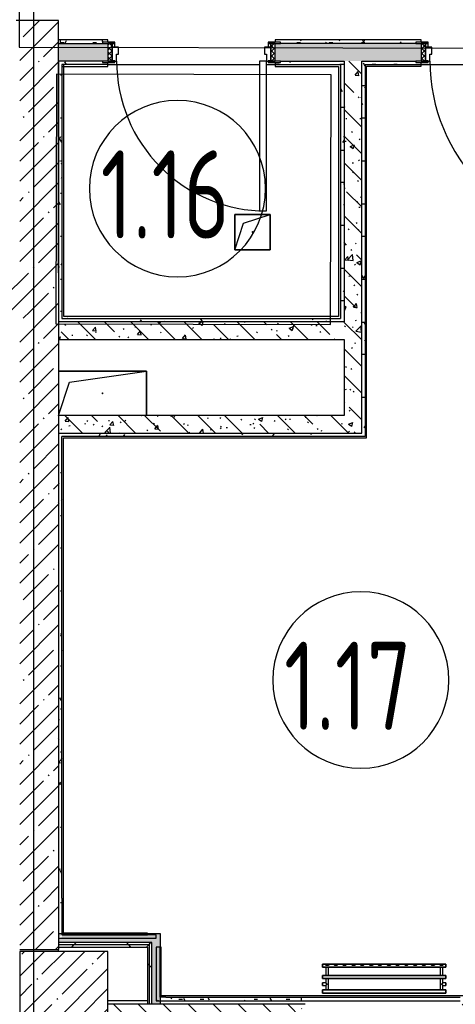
# Model space of a CAD drawing. Header units: millimetres. Extents: x -1113 to 415037, y -3642 to 354837.
# Drawn here: x 75545 to 78017, y 3614 to 9199 of the extents above; entities that cross this region are included whole.
import ezdxf

# ---------------------------------------------------------------- set-up
doc = ezdxf.new("R2010")
doc.units = ezdxf.units.MM
for name, color, linetype, lineweight in [('A-AREA-BNDY', 7, 'Continuous', 5), ('A-AREA-IDEN', 7, 'Continuous', 9), ('A-DOOR-2', 7, 'Continuous', 5), ('A-DOOR-FRAM-2', 7, 'Continuous', 5), ('A-FLOR', 7, 'Continuous', 9), ('A-GENM', 7, 'Continuous', 9), ('A-WALL', 7, 'Continuous', 5), ('I-WALL', 7, 'Continuous', 5), ('S-COLS', 7, 'Continuous', 9), ('S-COLS-1', 7, 'Continuous', 5), ('Оси', 7, 'Continuous', 9)]:
    doc.layers.add(name, color=color, linetype=linetype, lineweight=lineweight)
for name, color, linetype, lineweight, true_color in [('A-DOOR-1', 7, 'Continuous', 5, 0xc0c0c0), ('A-DOOR-FRAM-1', 7, 'Continuous', 5, 0xc0c0c0), ('A-WALL-1', 9, 'Continuous', 5, 0x808080), ('A-WALL-FNSH-1', 9, 'Continuous', 5, 0x808080), ('M-EQPM-1', 7, 'Continuous', 9, 0xb2b2b2)]:
    doc.layers.add(name, color=color, linetype=linetype, lineweight=lineweight, true_color=true_color)
doc.styles.add('СПДС', font='ГОСТ тип А.ttf', dxfattribs={"width": 0.9})
pattern_1 = [(45, (64.7, -136.06), (-114.04925, 114.04925), []), (45, (178.75, -136.06), (-114.04925, 114.04925), [201.612, -40.322, 6.706, -33.617])]
pattern_2 = [(135, (64.7, -136.06), (-150.8683, -150.8683), [213.36, -35.56, 7.112, -35.56]), (135, (64.7, 14.71), (-150.8683, -150.8683), []), (50, (64.7, -136.06), (255.05767, -22.3145), [26.67, -293.37]), (355, (64.7, -136.06), (-49.3404, 267.4791), [21.336, -234.696]), (100.451, (85.96, -137.92), (205.7195, 245.16356), [22.666, -249.326]), (46.184, (64.7, -64.94), (379.511, -58.86), [40.005, -440.055]), (96.636, (96.33, -69.85), (332.3634, 346.3991), [33.999, -373.989]), (351.184, (64.7, -64.94), (332.3669, 346.3953), [32.004, -352.044]), (21, (100.26, -82.72), (212.26017, -143.1711), [26.67, -293.37]), (326, (100.26, -82.72), (86.5224, 257.8632), [21.336, -234.696]), (71.451, (117.95, -94.65), (298.78395, 114.6901), [22.666, -249.326]), (37.5, (64.7, -136.06), (4.32385, 118.37751), [6.706, -225.146, 6.706, -231.546, -235.585]), (37.5, (64.7, -136.06), (4.32385, 118.37751), [-470.103, 6.706, -228.879]), (7.5, (64.7, -136.06), (93.54758, 140.2533), [6.706, -129.134, 6.706, -219.812, -89.789]), (7.5, (64.7, -136.06), (93.54758, 140.2533), [-362.356, 6.706, -83.083]), (327.5, (-14.6, -136.06), (189.82734, -8.02019), [6.706, -82.194, 6.706, -270.662, -368.046]), (327.5, (-14.6, -136.06), (189.82734, -8.02019), [-366.268, 6.706, -361.34]), (317.5, (-50.16, -136.06), (207.38114, 35.59764), [6.706, -108.864, 6.706, -177.495, -261.366]), (317.5, (-50.16, -136.06), (207.38114, 35.59764), [-299.771, 6.706, -254.66])]
pattern_3 = [(0, (64.7, -136.06), (243.84, 60.96), [20.117, -162.763, 20.117, -162.763, -975.36]), (0, (64.7, -136.06), (243.84, 60.96), [-365.76, 20.117, -345.643, 20.117, -162.763, -426.72]), (0, (64.7, -136.06), (243.84, 60.96), [-914.4, 20.117, -101.803, 20.117, -284.683]), (120, (156.14, -105.58), (-174.71291, 180.691634), [20.117, -162.763, 20.117, -162.763, -975.36]), (120, (156.14, -105.58), (-174.71291, 180.691634), [-365.76, 20.117, -345.643, 20.117, -162.763, -426.72]), (120, (156.14, -105.58), (-174.71291, 180.691634), [-914.4, 20.117, -101.803, 20.117, -284.683]), (240, (186.62, 16.34), (-69.12709, -241.651634), [20.117, -162.763, 20.117, -162.763, -975.36]), (240, (186.62, 16.34), (-69.12709, -241.651634), [-365.76, 20.117, -345.643, 20.117, -162.763, -426.72]), (240, (186.62, 16.34), (-69.12709, -241.651634), [-914.4, 20.117, -101.803, 20.117, -284.683])]
pattern_4 = [(45, (64.7, -136.06), (-212.132, 212.132), []), (135, (64.7, -136.06), (-212.132, -212.132), [])]

# ---------------------------------------------------------------- blocks, each defined once
blk = doc.blocks.new('BSC_Колонна _Прямоугольная - 500х500-V13-Объем проектирования 1 этажа')
at = {"layer": 'S-COLS-1'}
h = blk.add_hatch(dxfattribs=at)
h.set_pattern_fill('FP_17', color=256, style=0, pattern_type=2)
h.set_pattern_definition([(45, (-75730, -3800), (-114.04925, 114.04925), []), (45, (-75615.95, -3800), (-114.04925, 114.04925), [201.613, -40.323, 6.706, -33.617])])
h.paths.add_polyline_path([(250, -250), (250, 250), (-250, 250), (-250, -250), (120, -250)])
for p, q in [((250, 250), (-250, 250)), ((-250, 250), (-250, -250)), ((250, -250), (250, 250)), ((-250, -250), (250, -250))]:
    blk.add_line(p, q, dxfattribs=at)
blk = doc.blocks.new('110_Дверь_СКБ_1Ст_Внутренняя1 - Д-7_п__950x2100h_Туалет-V64-Объем проектирования 1 этажа')
at = {"layer": 'A-DOOR-2'}
h = blk.add_hatch(dxfattribs=at)
h.set_pattern_fill('FP_48', color=256, style=0, pattern_type=2)
h.set_pattern_definition([(135, (1826.41, 114.685), (-14.14214, -14.14214), []), (225, (1826.41, 114.685), (14.14214, -14.14214), [])])
h.paths.add_polyline_path([(487.5, 50), (462.5, 50), (462.5, -50), (487.5, -50)])
at = {"layer": 'A-DOOR-FRAM-2'}
h = blk.add_hatch(dxfattribs=at)
h.set_pattern_fill('FP_49', color=256, style=0, pattern_type=2)
h.set_pattern_definition([(45, (-296.384, 114.685), (-14.1421, 14.1421), []), (135, (-296.384, 114.685), (-14.1421, -14.1421), [])])
h.paths.add_polyline_path([(-437.5, 50), (-462.5, 50), (-462.5, -50), (-437.5, -49.4), (-437.5, 48.6)])
at = {"layer": 'A-DOOR-1'}
for p, q in [((-412.5, 900), (-412.5, 50)), ((-372.5, 900), (-412.5, 900)), ((-372.5, 50), (-372.5, 900)), ((-412.5, 50), (-372.5, 50))]:
    blk.add_line(p, q, dxfattribs=at)
blk.add_arc((-412.5, 50), 850, 360, 90, dxfattribs=at)
at = {"layer": 'A-DOOR-FRAM-1'}
for p, q in [((-422.5, 58), (-492.5, 58)), ((-492.5, 58), (-492.5, 50)), ((-422.5, 50), (-422.5, 58)), ((517.5, 58), (447.5, 58)), ((447.5, 58), (447.5, 50)), ((517.5, 50), (517.5, 58)), ((-492.5, 50), (-422.5, 50)), ((-437.5, 50), (-462.5, 50)), ((-462.5, 50), (-462.5, -50)), ((-412.5, 50), (-437.5, 50)), ((-437.5, 50), (-437.5, -30)), ((-437.5, -50), (-437.5, 50)), ((-422.5, 50), (-437.5, 50)), ((-437.5, 50), (-437.5, 49)), ((-437.5, 49), (-422.5, 49)), ((-422.5, 49), (-422.5, 50)), ((-412.5, 10), (-412.5, 50)), ((-402.5, 10), (-412.5, 10)), ((-402.5, -30), (-402.5, 10)), ((437.5, 10), (427.5, 10)), ((427.5, 10), (427.5, -30)), ((437.5, 50), (437.5, 10)), ((462.5, 50), (437.5, 50)), ((462.5, 50), (447.5, 50)), ((447.5, 50), (447.5, 49)), ((447.5, 50), (517.5, 50)), ((447.5, 49), (462.5, 49)), ((462.5, -30), (462.5, 50)), ((487.5, 50), (462.5, 50)), ((462.5, 50), (462.5, -50)), ((462.5, 49), (462.5, 50)), ((487.5, -50), (487.5, 50)), ((-422.5, -50), (-492.5, -50)), ((-492.5, -50), (-492.5, -58)), ((-462.5, -50), (-437.5, -50)), ((-437.5, -30), (-402.5, -30)), ((-422.5, -30), (-437.5, -30)), ((-437.5, -30), (-437.5, -50)), ((-437.5, -50), (-422.5, -50)), ((-422.5, -50), (-422.5, -30)), ((-422.5, -58), (-422.5, -50)), ((427.5, -30), (462.5, -30)), ((462.5, -30), (447.5, -30)), ((447.5, -30), (447.5, -50)), ((447.5, -50), (462.5, -50)), ((517.5, -50), (447.5, -50)), ((447.5, -50), (447.5, -58)), ((462.5, -50), (462.5, -30)), ((462.5, -50), (487.5, -50)), ((517.5, -58), (517.5, -50)), ((-492.5, -58), (-422.5, -58)), ((447.5, -58), (517.5, -58))]:
    blk.add_line(p, q, dxfattribs=at)
blk = doc.blocks.new('110_Дверь_СКБ_1Ст_Внутренняя1 - Д-4 _п_ 1100x2100h_су мгн 2-33304581-Объем проектирования 1 этажа')
at = {"layer": 'A-DOOR-2'}
h = blk.add_hatch(dxfattribs=at)
h.set_pattern_fill('FP_44', color=256, style=0, pattern_type=2)
h.set_pattern_definition([(135, (1751.41, 114.685), (-14.14214, -14.14214), []), (225, (1751.41, 114.685), (14.14214, -14.14214), [])])
h.paths.add_polyline_path([(562.5, 50), (537.5, 48.3), (537.5, -50), (562.5, -50)])
at = {"layer": 'A-DOOR-FRAM-2'}
h = blk.add_hatch(dxfattribs=at)
h.set_pattern_fill('FP_45', color=256, style=0, pattern_type=2)
h.set_pattern_definition([(45, (-371.384, 114.685), (-14.1421, 14.1421), []), (135, (-371.384, 114.685), (-14.1421, -14.1421), [])])
h.paths.add_polyline_path([(-512.5, 50), (-537.5, 50), (-537.5, -50), (-512.5, -50), (-512.5, -41.8)])
at = {"layer": 'A-DOOR-1'}
for p, q in [((-487.5, 1050), (-487.5, 50)), ((-447.5, 1050), (-487.5, 1050)), ((-447.5, 50), (-447.5, 1050)), ((-487.5, 50), (-447.5, 50))]:
    blk.add_line(p, q, dxfattribs=at)
blk.add_arc((-487.5, 50), 1000, 360, 90, dxfattribs=at)
at = {"layer": 'A-DOOR-FRAM-1'}
for p, q in [((-497.5, 58), (-567.5, 58)), ((-567.5, 58), (-567.5, 50)), ((-497.5, 50), (-497.5, 58)), ((592.5, 58), (522.5, 58)), ((522.5, 58), (522.5, 50)), ((592.5, 50), (592.5, 58)), ((-567.5, 50), (-497.5, 50)), ((-512.5, 50), (-537.5, 50)), ((-537.5, 50), (-537.5, -50)), ((-487.5, 50), (-512.5, 50)), ((-512.5, 50), (-512.5, -30)), ((-512.5, -50), (-512.5, 50)), ((-497.5, 50), (-512.5, 50)), ((-512.5, 50), (-512.5, 49)), ((-512.5, 49), (-497.5, 49)), ((-497.5, 49), (-497.5, 50)), ((-487.5, 10), (-487.5, 50)), ((-477.5, 10), (-487.5, 10)), ((-477.5, -30), (-477.5, 10)), ((512.5, 10), (502.5, 10)), ((502.5, 10), (502.5, -30)), ((512.5, 50), (512.5, 10)), ((537.5, 50), (512.5, 50)), ((537.5, 50), (522.5, 50)), ((522.5, 50), (522.5, 49)), ((522.5, 50), (592.5, 50)), ((522.5, 49), (537.5, 49)), ((537.5, -30), (537.5, 50)), ((562.5, 50), (537.5, 50)), ((537.5, 50), (537.5, -50)), ((537.5, 49), (537.5, 50)), ((562.5, -50), (562.5, 50)), ((-497.5, -50), (-567.5, -50)), ((-567.5, -50), (-567.5, -58)), ((-537.5, -50), (-512.5, -50)), ((-512.5, -30), (-477.5, -30)), ((-497.5, -30), (-512.5, -30)), ((-512.5, -30), (-512.5, -50)), ((-512.5, -50), (-497.5, -50)), ((-497.5, -50), (-497.5, -30)), ((-497.5, -58), (-497.5, -50)), ((502.5, -30), (537.5, -30)), ((537.5, -30), (522.5, -30)), ((522.5, -30), (522.5, -50)), ((522.5, -50), (537.5, -50)), ((592.5, -50), (522.5, -50)), ((522.5, -50), (522.5, -58)), ((537.5, -50), (537.5, -30)), ((537.5, -50), (562.5, -50)), ((592.5, -58), (592.5, -50)), ((-567.5, -58), (-497.5, -58)), ((522.5, -58), (592.5, -58))]:
    blk.add_line(p, q, dxfattribs=at)
blk = doc.blocks.new('GM_Отверстие прямоугольное _в плите_ - Отверстие-V119-Объем проектирования 1 этажа')
at = {"layer": 'A-GENM'}
for p, q in [((-250, 125), (250, 125)), ((250, 125), (-250, 125)), ((-187.5, 62.5), (250, 125)), ((250, 125), (250, -125)), ((250, -125), (250, 125)), ((-250, -125), (-187.5, 62.5))]:
    blk.add_line(p, q, dxfattribs=at)
for start, end in [(360, 180), (180, 360)]:
    blk.add_arc((0, 0), 2.5, start, end, dxfattribs=at)
blk = doc.blocks.new('GM_Отверстие прямоугольное _в плите_ - Отверстие-V116-Объем проектирования 1 этажа')
at = {"layer": 'A-GENM'}
for p, q in [((-100, -100), (-100, 100)), ((-100, 100), (100, 100)), ((100, 100), (-100, 100)), ((-100, 100), (-100, -100)), ((-50, 50), (100, 100)), ((100, 100), (100, -100)), ((100, -100), (100, 100)), ((-100, -100), (-50, 50)), ((100, -100), (-100, -100)), ((-100, -100), (100, -100))]:
    blk.add_line(p, q, dxfattribs=at)
for start, end in [(360, 180), (180, 360)]:
    blk.add_arc((0, 0), 2.5, start, end, dxfattribs=at)
blk = doc.blocks.new('radiator_prado_classic_z_tip_30_po exemplyaru - Classic Z Тип 30-500-V230-Объем проектирования 1 этажа')
at = {"layer": 'M-EQPM-1'}
for p, q in [((0, 228), (0, 210)), ((700, 228), (0, 228)), ((0, 210), (0, 228)), ((0, 228), (12.5, 228)), ((12.5, 228), (37.5, 228)), ((37.5, 228), (12.5, 228)), ((12.5, 228), (37.5, 228)), ((12.5, 228), (17.5, 223)), ((12.5, 228), (17.5, 223)), ((32.5, 223), (37.5, 228)), ((37.5, 228), (32.5, 223)), ((37.5, 228), (62.5, 228)), ((62.5, 228), (87.5, 228)), ((87.5, 228), (62.5, 228)), ((62.5, 228), (87.5, 228)), ((62.5, 228), (67.5, 223)), ((62.5, 228), (67.5, 223)), ((82.5, 223), (87.5, 228)), ((87.5, 228), (82.5, 223)), ((87.5, 228), (112.5, 228)), ((112.5, 228), (137.5, 228)), ((137.5, 228), (112.5, 228)), ((112.5, 228), (137.5, 228)), ((112.5, 228), (117.5, 223)), ((112.5, 228), (117.5, 223)), ((132.5, 223), (137.5, 228)), ((137.5, 228), (132.5, 223)), ((137.5, 228), (162.5, 228)), ((162.5, 228), (187.5, 228)), ((187.5, 228), (162.5, 228)), ((162.5, 228), (187.5, 228)), ((162.5, 228), (167.5, 223)), ((162.5, 228), (167.5, 223)), ((182.5, 223), (187.5, 228)), ((187.5, 228), (182.5, 223)), ((187.5, 228), (212.5, 228)), ((212.5, 228), (237.5, 228)), ((237.5, 228), (212.5, 228)), ((212.5, 228), (237.5, 228)), ((212.5, 228), (217.5, 223)), ((212.5, 228), (217.5, 223)), ((232.5, 223), (237.5, 228)), ((237.5, 228), (232.5, 223)), ((237.5, 228), (262.5, 228)), ((262.5, 228), (287.5, 228)), ((287.5, 228), (262.5, 228)), ((262.5, 228), (287.5, 228)), ((262.5, 228), (267.5, 223)), ((262.5, 228), (267.5, 223)), ((282.5, 223), (287.5, 228)), ((287.5, 228), (282.5, 223)), ((287.5, 228), (312.5, 228)), ((312.5, 228), (337.5, 228)), ((337.5, 228), (312.5, 228)), ((312.5, 228), (337.5, 228)), ((312.5, 228), (317.5, 223)), ((312.5, 228), (317.5, 223)), ((332.5, 223), (337.5, 228)), ((337.5, 228), (332.5, 223)), ((337.5, 228), (362.5, 228)), ((362.5, 228), (387.5, 228)), ((387.5, 228), (362.5, 228)), ((362.5, 228), (387.5, 228)), ((362.5, 228), (367.5, 223)), ((362.5, 228), (367.5, 223)), ((382.5, 223), (387.5, 228)), ((387.5, 228), (382.5, 223)), ((387.5, 228), (412.5, 228)), ((412.5, 228), (437.5, 228)), ((437.5, 228), (412.5, 228)), ((412.5, 228), (437.5, 228)), ((412.5, 228), (417.5, 223)), ((412.5, 228), (417.5, 223)), ((432.5, 223), (437.5, 228)), ((437.5, 228), (432.5, 223)), ((437.5, 228), (462.5, 228)), ((462.5, 228), (487.5, 228)), ((487.5, 228), (462.5, 228)), ((462.5, 228), (487.5, 228)), ((462.5, 228), (467.5, 223)), ((462.5, 228), (467.5, 223)), ((482.5, 223), (487.5, 228)), ((487.5, 228), (482.5, 223)), ((487.5, 228), (512.5, 228)), ((512.5, 228), (537.5, 228)), ((537.5, 228), (512.5, 228)), ((512.5, 228), (537.5, 228)), ((512.5, 228), (517.5, 223)), ((512.5, 228), (517.5, 223)), ((532.5, 223), (537.5, 228)), ((537.5, 228), (532.5, 223)), ((537.5, 228), (562.5, 228)), ((562.5, 228), (587.5, 228)), ((587.5, 228), (562.5, 228)), ((562.5, 228), (587.5, 228)), ((562.5, 228), (567.5, 223)), ((562.5, 228), (567.5, 223)), ((582.5, 223), (587.5, 228)), ((587.5, 228), (582.5, 223)), ((587.5, 228), (612.5, 228)), ((612.5, 228), (637.5, 228)), ((637.5, 228), (612.5, 228)), ((612.5, 228), (637.5, 228)), ((612.5, 228), (617.5, 223)), ((617.5, 223), (612.5, 228)), ((632.5, 223), (637.5, 228)), ((637.5, 228), (632.5, 223)), ((637.5, 228), (662.5, 228)), ((662.5, 228), (687.5, 228)), ((687.5, 228), (662.5, 228)), ((662.5, 228), (687.5, 228)), ((662.5, 228), (667.5, 223)), ((662.5, 228), (667.5, 223)), ((682.5, 223), (687.5, 228)), ((687.5, 228), (682.5, 223)), ((687.5, 228), (700, 228)), ((700, 210), (700, 228)), ((700, 228), (700, 210)), ((0, 210), (700, 210)), ((17.8, 210), (0, 210)), ((32.5, 223), (17.5, 223)), ((17.5, 223), (32.5, 223)), ((17.5, 210), (17.5, 164)), ((17.5, 210), (17.5, 164)), ((17.8, 210), (17.5, 210)), ((17.5, 210), (17.8, 210)), ((17.8, 210), (17.5, 210)), ((17.5, 210), (32.5, 210)), ((32.2, 210), (17.8, 210)), ((17.8, 210), (32.2, 210)), ((32.2, 210), (17.8, 210)), ((32.5, 210), (32.2, 210)), ((32.2, 210), (32.5, 210)), ((32.5, 210), (32.2, 210)), ((667.8, 210), (32.2, 210)), ((32.5, 164), (32.5, 210)), ((32.5, 164), (32.5, 210)), ((82.5, 223), (67.5, 223)), ((67.5, 223), (82.5, 223)), ((132.5, 223), (117.5, 223)), ((117.5, 223), (132.5, 223)), ((182.5, 223), (167.5, 223)), ((167.5, 223), (182.5, 223)), ((232.5, 223), (217.5, 223)), ((217.5, 223), (232.5, 223)), ((282.5, 223), (267.5, 223)), ((267.5, 223), (282.5, 223)), ((332.5, 223), (317.5, 223)), ((317.5, 223), (332.5, 223)), ((382.5, 223), (367.5, 223)), ((367.5, 223), (382.5, 223)), ((432.5, 223), (417.5, 223)), ((417.5, 223), (432.5, 223)), ((482.5, 223), (467.5, 223)), ((467.5, 223), (482.5, 223)), ((532.5, 223), (517.5, 223)), ((517.5, 223), (532.5, 223)), ((582.5, 223), (567.5, 223)), ((567.5, 223), (582.5, 223)), ((632.5, 223), (617.5, 223)), ((617.5, 223), (632.5, 223)), ((682.5, 223), (667.5, 223)), ((667.5, 223), (682.5, 223)), ((667.5, 210), (667.5, 164)), ((667.5, 210), (667.5, 164)), ((667.8, 210), (667.5, 210)), ((667.5, 210), (682.5, 210)), ((667.8, 210), (667.5, 210)), ((667.5, 210), (667.8, 210)), ((682.2, 210), (667.8, 210)), ((682.2, 210), (667.8, 210)), ((667.8, 210), (682.2, 210)), ((682.5, 210), (682.2, 210)), ((682.5, 210), (682.2, 210)), ((682.2, 210), (682.5, 210)), ((700, 210), (682.2, 210)), ((682.5, 164), (682.5, 210)), ((682.5, 164), (682.5, 210)), ((700, 164), (0, 164)), ((0, 164), (0, 146)), ((0, 146), (0, 164)), ((0, 164), (17.8, 164)), ((0, 146), (700, 146)), ((18.5, 146), (0, 146)), ((17.5, 121.5), (0, 121.5)), ((17.5, 121.5), (0, 121.5)), ((0, 121.5), (0, 120.5)), ((0, 106.5), (0, 121.5)), ((0, 120.5), (0, 107.5)), ((0, 120.5), (0, 119.3)), ((0, 114), (0, 120.5)), ((0, 120.5), (0, 120.5)), ((0, 119.3), (0, 117.8)), ((0, 117.8), (0, 114)), ((0, 114), (0, 110.3)), ((0, 107.5), (0, 114)), ((17.8, 164), (17.5, 164)), ((17.5, 164), (17.8, 164)), ((17.8, 164), (17.5, 164)), ((17.5, 164), (32.5, 164)), ((17.5, 146), (17.5, 121.5)), ((17.5, 146), (17.5, 121.5)), ((17.5, 146), (18.5, 146)), ((18.5, 146), (17.5, 146)), ((17.5, 146), (18.5, 146)), ((32.5, 146), (17.5, 146)), ((32.2, 164), (17.8, 164)), ((17.8, 164), (32.2, 164)), ((32.2, 164), (17.8, 164)), ((18.5, 146), (32.2, 146)), ((32.2, 146), (18.5, 146)), ((18.5, 146), (32.2, 146)), ((32.5, 164), (32.2, 164)), ((32.2, 164), (32.5, 164)), ((32.5, 164), (32.2, 164)), ((32.2, 164), (667.8, 164)), ((32.2, 146), (32.5, 146)), ((32.5, 146), (32.2, 146)), ((32.2, 146), (32.5, 146)), ((667.8, 146), (32.2, 146)), ((32.5, 82), (32.5, 146)), ((32.5, 82), (32.5, 146)), ((667.8, 164), (667.5, 164)), ((667.5, 164), (682.5, 164)), ((667.8, 164), (667.5, 164)), ((667.5, 164), (667.8, 164)), ((667.5, 146), (667.5, 82)), ((667.5, 146), (667.5, 82)), ((667.5, 146), (667.8, 146)), ((682.5, 146), (667.5, 146)), ((667.5, 146), (667.8, 146)), ((667.8, 146), (667.5, 146)), ((682.2, 164), (667.8, 164)), ((682.2, 164), (667.8, 164)), ((667.8, 164), (682.2, 164)), ((667.8, 146), (681.5, 146)), ((667.8, 146), (681.5, 146)), ((681.5, 146), (667.8, 146)), ((681.5, 146), (682.5, 146)), ((681.5, 146), (682.5, 146)), ((682.5, 146), (681.5, 146)), ((700, 146), (681.5, 146)), ((682.5, 164), (682.2, 164)), ((682.5, 164), (682.2, 164)), ((682.2, 164), (682.5, 164)), ((682.2, 164), (700, 164)), ((682.5, 121.5), (682.5, 146)), ((682.5, 121.5), (682.5, 146)), ((700, 121.5), (682.5, 121.5)), ((700, 121.5), (682.5, 121.5)), ((700, 146), (700, 164)), ((700, 164), (700, 146)), ((700, 121.5), (700, 106.5)), ((700, 120.5), (700, 121.5)), ((700, 121.5), (700, 120.5)), ((700, 120.5), (700, 121.5)), ((700, 107.5), (700, 120.5)), ((700, 120.5), (700, 107.5)), ((700, 107.5), (700, 120.5)), ((0, 110.3), (0, 108.7)), ((0, 108.7), (0, 107.5)), ((0, 107.5), (0, 106.5)), ((0, 107.5), (0, 107.5)), ((0, 106.5), (17.5, 106.5)), ((0, 106.5), (17.5, 106.5)), ((700, 82), (0, 82)), ((0, 82), (0, 64)), ((0, 64), (0, 82)), ((0, 82), (18.5, 82)), ((700, 64), (0, 64)), ((0, 64), (700, 64)), ((17.5, 106.5), (17.5, 82)), ((17.5, 106.5), (17.5, 82)), ((18.5, 82), (17.5, 82)), ((17.5, 82), (18.5, 82)), ((18.5, 82), (17.5, 82)), ((17.5, 82), (32.5, 82)), ((32.2, 82), (18.5, 82)), ((18.5, 82), (32.2, 82)), ((32.2, 82), (18.5, 82)), ((32.5, 82), (32.2, 82)), ((32.2, 82), (32.5, 82)), ((32.5, 82), (32.2, 82)), ((32.2, 82), (667.8, 82)), ((667.8, 82), (667.5, 82)), ((667.5, 82), (682.5, 82)), ((667.8, 82), (667.5, 82)), ((667.5, 82), (667.8, 82)), ((681.5, 82), (667.8, 82)), ((681.5, 82), (667.8, 82)), ((667.8, 82), (681.5, 82)), ((682.5, 82), (681.5, 82)), ((682.5, 82), (681.5, 82)), ((681.5, 82), (682.5, 82)), ((681.5, 82), (700, 82)), ((682.5, 82), (682.5, 106.5)), ((682.5, 106.5), (700, 106.5)), ((682.5, 82), (682.5, 106.5)), ((682.5, 106.5), (700, 106.5)), ((700, 106.5), (700, 107.5)), ((700, 107.5), (700, 106.5)), ((700, 106.5), (700, 107.5)), ((700, 64), (700, 82)), ((700, 82), (700, 64))]:
    blk.add_line(p, q, dxfattribs=at)
for points, knots in [([(18.5, 120.5), (18.4, 120.6), (18.3, 120.7), (18.1, 120.9), (17.9, 121.1), (17.8, 121.2), (17.7, 121.3), (17.5, 121.5), (17.5, 121.5), (17.5, 121.5)], [0.7142857, 0.7142857, 0.7142857, 0.7142857, 0.75, 0.7857143, 0.8214286, 0.8571429, 0.8928571, 0.9285714, 1, 1, 1, 1]), ([(17.5, 121.5), (17.5, 121.5), (17.5, 121.5), (17.7, 121.3), (17.8, 121.2), (17.9, 121.1), (18.1, 120.9), (18.3, 120.7), (18.4, 120.6), (18.5, 120.5)], [0, 0, 0, 0, 0.0714286, 0.1071429, 0.1428571, 0.1785714, 0.2142857, 0.25, 0.2857143, 0.2857143, 0.2857143, 0.2857143]), ([(17.5, 121.5), (17.5, 121.5), (17.5, 121.5), (17.7, 121.3), (17.8, 121.2), (17.9, 121.1), (18.1, 120.9), (18.3, 120.7), (18.4, 120.6), (18.5, 120.5)], [0, 0, 0, 0, 0.0714286, 0.1071429, 0.1428571, 0.1785714, 0.2142857, 0.25, 0.2857143, 0.2857143, 0.2857143, 0.2857143]), ([(25, 114), (24.5, 114.5), (23.6, 115.4), (22.4, 116.6), (21.6, 117.4), (21.1, 117.9), (20.8, 118.2), (20.5, 118.5), (20.2, 118.8), (19.8, 119.1), (19.6, 119.4), (19.3, 119.7), (19, 120), (18.7, 120.3), (18.5, 120.5), (18.3, 120.7), (18.1, 120.9), (17.9, 121.1), (17.8, 121.2), (17.7, 121.3), (17.5, 121.5), (17.5, 121.5), (17.5, 121.5)], [0, 0, 0, 0, 0.142857, 0.285714, 0.357143, 0.392857, 0.428571, 0.464286, 0.5, 0.535714, 0.571429, 0.607143, 0.642857, 0.678571, 0.714286, 0.75, 0.785714, 0.821429, 0.857143, 0.892857, 0.928571, 1, 1, 1, 1]), ([(17.5, 106.5), (17.5, 106.5), (17.5, 106.5), (17.7, 106.7), (17.8, 106.8), (17.9, 106.9), (18.1, 107.1), (18.3, 107.3), (18.5, 107.5), (18.7, 107.7), (19, 108), (19.3, 108.3), (19.6, 108.6), (19.8, 108.9), (20.3, 109.3), (20.7, 109.7), (21.1, 110.1), (21.6, 110.6), (22.4, 111.4), (23.6, 112.6), (24.5, 113.5), (25, 114)], [0, 0, 0, 0, 0.071429, 0.107143, 0.142857, 0.178571, 0.214286, 0.25, 0.285714, 0.321429, 0.357143, 0.392857, 0.428571, 0.464286, 0.5, 0.571429, 0.607143, 0.642857, 0.714286, 0.857143, 1, 1, 1, 1]), ([(22.1, 116.9), (21.9, 117.1), (21.6, 117.4), (21.1, 117.9), (20.8, 118.2), (20.5, 118.5), (20.2, 118.8), (19.9, 119.2), (19.7, 119.3), (19.6, 119.4)], [0.2857143, 0.2857143, 0.2857143, 0.2857143, 0.3571429, 0.3928571, 0.4285714, 0.4642857, 0.5, 0.5357143, 0.5714286, 0.5714286, 0.5714286, 0.5714286]), ([(19.6, 119.4), (19.7, 119.3), (19.9, 119.2), (20.3, 118.7), (20.7, 118.3), (21.1, 117.9), (21.6, 117.4), (21.9, 117.1), (22.1, 116.9)], [0.4285714, 0.4285714, 0.4285714, 0.4285714, 0.4642857, 0.5, 0.5714286, 0.6071429, 0.6428571, 0.7142857, 0.7142857, 0.7142857, 0.7142857]), ([(19.6, 119.4), (19.7, 119.3), (19.8, 119.1), (20.3, 118.7), (20.7, 118.3), (21.1, 117.9), (21.6, 117.4), (21.9, 117.1), (22.1, 116.9)], [0.4285714, 0.4285714, 0.4285714, 0.4285714, 0.4642857, 0.5, 0.5714286, 0.6071429, 0.6428571, 0.7142857, 0.7142857, 0.7142857, 0.7142857]), ([(675, 114), (675.5, 114.5), (676.4, 115.4), (677.6, 116.6), (678.4, 117.4), (678.9, 117.9), (679.2, 118.2), (679.5, 118.5), (679.8, 118.8), (680.1, 119.2), (680.4, 119.4), (680.7, 119.7), (681, 120), (681.3, 120.3), (681.5, 120.5), (681.7, 120.7), (681.9, 120.9), (682.1, 121.1), (682.2, 121.2), (682.3, 121.3), (682.5, 121.5), (682.5, 121.5), (682.5, 121.5)], [0, 0, 0, 0, 0.142857, 0.285714, 0.357143, 0.392857, 0.428571, 0.464286, 0.5, 0.535714, 0.571429, 0.607143, 0.642857, 0.678571, 0.714286, 0.75, 0.785714, 0.821429, 0.857143, 0.892857, 0.928571, 1, 1, 1, 1]), ([(682.5, 106.5), (682.5, 106.5), (682.5, 106.5), (682.3, 106.7), (682.2, 106.8), (682.1, 106.9), (681.9, 107.1), (681.7, 107.3), (681.5, 107.5), (681.3, 107.7), (681, 108), (680.7, 108.3), (680.4, 108.6), (680.1, 108.8), (679.7, 109.3), (679.3, 109.7), (678.9, 110.1), (678.4, 110.6), (677.6, 111.4), (676.4, 112.6), (675.5, 113.5), (675, 114)], [0, 0, 0, 0, 0.071429, 0.107143, 0.142857, 0.178571, 0.214286, 0.25, 0.285714, 0.321429, 0.357143, 0.392857, 0.428571, 0.464286, 0.5, 0.571429, 0.607143, 0.642857, 0.714286, 0.857143, 1, 1, 1, 1]), ([(680.4, 119.4), (680.3, 119.3), (680.1, 119.2), (679.7, 118.7), (679.3, 118.3), (678.9, 117.9), (678.4, 117.4), (678.1, 117.1), (677.9, 116.9)], [0.4285714, 0.4285714, 0.4285714, 0.4285714, 0.4642857, 0.5, 0.5714286, 0.6071429, 0.6428571, 0.7142857, 0.7142857, 0.7142857, 0.7142857]), ([(677.9, 116.9), (678.1, 117.1), (678.4, 117.4), (678.9, 117.9), (679.2, 118.2), (679.5, 118.5), (679.8, 118.8), (680.1, 119.2), (680.3, 119.3), (680.4, 119.4)], [0.2857143, 0.2857143, 0.2857143, 0.2857143, 0.3571429, 0.3928571, 0.4285714, 0.4642857, 0.5, 0.5357143, 0.5714286, 0.5714286, 0.5714286, 0.5714286]), ([(679.2, 118.2), (679.1, 118.1), (678.9, 117.9), (678.4, 117.4), (678.1, 117.1), (677.9, 116.9)], [0.5714286, 0.5714286, 0.5714286, 0.5714286, 0.6071429, 0.6428571, 0.7142857, 0.7142857, 0.7142857, 0.7142857]), ([(680.4, 119.4), (680.3, 119.3), (680.1, 119.2), (679.7, 118.7), (679.4, 118.4), (679.2, 118.2)], [0.4285714, 0.4285714, 0.4285714, 0.4285714, 0.4642857, 0.5, 0.5714286, 0.5714286, 0.5714286, 0.5714286]), ([(682.5, 121.5), (682.5, 121.5), (682.5, 121.5), (682.3, 121.3), (682.2, 121.2), (682.1, 121.1), (681.9, 120.9), (681.7, 120.7), (681.6, 120.6), (681.5, 120.5)], [0, 0, 0, 0, 0.0714286, 0.1071429, 0.1428571, 0.1785714, 0.2142857, 0.25, 0.2857143, 0.2857143, 0.2857143, 0.2857143]), ([(682.5, 121.5), (682.5, 121.5), (682.5, 121.5), (682.3, 121.3), (682.2, 121.2), (682.1, 121.1), (681.9, 120.9), (681.7, 120.7), (681.6, 120.6), (681.5, 120.5)], [0, 0, 0, 0, 0.0714286, 0.1071429, 0.1428571, 0.1785714, 0.2142857, 0.25, 0.2857143, 0.2857143, 0.2857143, 0.2857143]), ([(681.5, 120.5), (681.6, 120.6), (681.7, 120.7), (681.9, 120.9), (682.1, 121.1), (682.2, 121.2), (682.3, 121.3), (682.5, 121.5), (682.5, 121.5), (682.5, 121.5)], [0.7142857, 0.7142857, 0.7142857, 0.7142857, 0.75, 0.7857143, 0.8214286, 0.8571429, 0.8928571, 0.9285714, 1, 1, 1, 1]), ([(17.5, 106.5), (17.5, 106.5), (17.5, 106.5), (17.7, 106.7), (17.8, 106.8), (17.9, 106.9), (18.1, 107.1), (18.3, 107.3), (18.4, 107.4), (18.5, 107.5)], [0, 0, 0, 0, 0.0714286, 0.1071429, 0.1428571, 0.1785714, 0.2142857, 0.25, 0.2857143, 0.2857143, 0.2857143, 0.2857143]), ([(18.5, 107.5), (18.4, 107.4), (18.3, 107.3), (18.1, 107.1), (17.9, 106.9), (17.8, 106.8), (17.7, 106.7), (17.5, 106.5), (17.5, 106.5), (17.5, 106.5)], [0.7142857, 0.7142857, 0.7142857, 0.7142857, 0.75, 0.7857143, 0.8214286, 0.8571429, 0.8928571, 0.9285714, 1, 1, 1, 1]), ([(18.5, 107.5), (18.4, 107.4), (18.3, 107.3), (18.1, 107.1), (17.9, 106.9), (17.8, 106.8), (17.7, 106.7), (17.5, 106.5), (17.5, 106.5), (17.5, 106.5)], [0.7142857, 0.7142857, 0.7142857, 0.7142857, 0.75, 0.7857143, 0.8214286, 0.8571429, 0.8928571, 0.9285714, 1, 1, 1, 1]), ([(19.6, 108.6), (19.7, 108.7), (19.9, 108.8), (20.3, 109.3), (20.7, 109.7), (21.1, 110.1), (21.6, 110.6), (21.9, 110.9), (22.1, 111.1)], [0.4285714, 0.4285714, 0.4285714, 0.4285714, 0.4642857, 0.5, 0.5714286, 0.6071429, 0.6428571, 0.7142857, 0.7142857, 0.7142857, 0.7142857]), ([(22.1, 111.1), (21.9, 110.9), (21.6, 110.6), (21.1, 110.1), (20.8, 109.8), (20.5, 109.5), (20.2, 109.2), (19.9, 108.8), (19.7, 108.7), (19.6, 108.6)], [0.2857143, 0.2857143, 0.2857143, 0.2857143, 0.3571429, 0.3928571, 0.4285714, 0.4642857, 0.5, 0.5357143, 0.5714286, 0.5714286, 0.5714286, 0.5714286]), ([(22.1, 111.1), (21.9, 110.9), (21.6, 110.6), (21.1, 110.1), (20.8, 109.8), (20.5, 109.5), (20.2, 109.2), (19.8, 108.9), (19.7, 108.7), (19.6, 108.6)], [0.2857143, 0.2857143, 0.2857143, 0.2857143, 0.3571429, 0.3928571, 0.4285714, 0.4642857, 0.5, 0.5357143, 0.5714286, 0.5714286, 0.5714286, 0.5714286]), ([(677.9, 111.1), (678.1, 110.9), (678.4, 110.6), (678.9, 110.1), (679.2, 109.8), (679.5, 109.5), (679.8, 109.2), (680.1, 108.8), (680.3, 108.7), (680.4, 108.6)], [0.2857143, 0.2857143, 0.2857143, 0.2857143, 0.3571429, 0.3928571, 0.4285714, 0.4642857, 0.5, 0.5357143, 0.5714286, 0.5714286, 0.5714286, 0.5714286]), ([(677.9, 111.1), (678.1, 110.9), (678.4, 110.6), (678.9, 110.1), (679.1, 109.9), (679.2, 109.8)], [0.2857143, 0.2857143, 0.2857143, 0.2857143, 0.3571429, 0.3928571, 0.4285714, 0.4285714, 0.4285714, 0.4285714]), ([(680.4, 108.6), (680.3, 108.7), (680.1, 108.8), (679.7, 109.3), (679.3, 109.7), (678.9, 110.1), (678.4, 110.6), (678.1, 110.9), (677.9, 111.1)], [0.4285714, 0.4285714, 0.4285714, 0.4285714, 0.4642857, 0.5, 0.5714286, 0.6071429, 0.6428571, 0.7142857, 0.7142857, 0.7142857, 0.7142857]), ([(681.5, 107.5), (681.6, 107.4), (681.7, 107.3), (681.9, 107.1), (682.1, 106.9), (682.2, 106.8), (682.3, 106.7), (682.5, 106.5), (682.5, 106.5), (682.5, 106.5)], [0.7142857, 0.7142857, 0.7142857, 0.7142857, 0.75, 0.7857143, 0.8214286, 0.8571429, 0.8928571, 0.9285714, 1, 1, 1, 1]), ([(681.5, 107.5), (681.6, 107.4), (681.7, 107.3), (681.9, 107.1), (682.1, 106.9), (682.2, 106.8), (682.3, 106.7), (682.5, 106.5), (682.5, 106.5), (682.5, 106.5)], [0.7142857, 0.7142857, 0.7142857, 0.7142857, 0.75, 0.7857143, 0.8214286, 0.8571429, 0.8928571, 0.9285714, 1, 1, 1, 1]), ([(682.5, 106.5), (682.5, 106.5), (682.5, 106.5), (682.3, 106.7), (682.2, 106.8), (682.1, 106.9), (681.9, 107.1), (681.7, 107.3), (681.6, 107.4), (681.5, 107.5)], [0, 0, 0, 0, 0.0714286, 0.1071429, 0.1428571, 0.1785714, 0.2142857, 0.25, 0.2857143, 0.2857143, 0.2857143, 0.2857143])]:
    blk.add_open_spline(points, degree=3, knots=knots, dxfattribs=at)
for points in [[(19.6, 119.4), (19.5, 119.5), (19.3, 119.7), (19, 120), (18.7, 120.3), (18.6, 120.4), (18.5, 120.5)], [(18.5, 120.5), (18.6, 120.4), (18.7, 120.3), (19, 120), (19.3, 119.7), (19.5, 119.5), (19.6, 119.4)], [(18.5, 120.5), (18.6, 120.4), (18.7, 120.3), (19, 120), (19.3, 119.7), (19.5, 119.5), (19.6, 119.4)], [(25, 114), (24.5, 114.5), (23.6, 115.4), (22.6, 116.4), (22.1, 116.9)], [(22.1, 116.9), (22.6, 116.4), (23.6, 115.4), (24.5, 114.5), (25, 114)], [(22.1, 116.9), (22.6, 116.4), (23.6, 115.4), (24.5, 114.5), (25, 114)], [(22.1, 111.1), (22.6, 111.6), (23.6, 112.6), (24.5, 113.5), (25, 114)], [(25, 114), (24.5, 113.5), (23.6, 112.6), (22.6, 111.6), (22.1, 111.1)], [(25, 114), (24.5, 113.5), (23.6, 112.6), (22.6, 111.6), (22.1, 111.1)], [(677.9, 116.9), (677.4, 116.4), (676.4, 115.4), (675.5, 114.5), (675, 114)], [(677.9, 116.9), (677.4, 116.4), (676.4, 115.4), (675.5, 114.5), (675, 114)], [(675, 114), (675.5, 114.5), (676.4, 115.4), (677.4, 116.4), (677.9, 116.9)], [(675, 114), (675.5, 113.5), (676.4, 112.6), (677.4, 111.6), (677.9, 111.1)], [(675, 114), (675.5, 113.5), (676.4, 112.6), (677.4, 111.6), (677.9, 111.1)], [(677.9, 111.1), (677.4, 111.6), (676.4, 112.6), (675.5, 113.5), (675, 114)], [(681.5, 120.5), (681.4, 120.4), (681.3, 120.3), (681, 120), (680.7, 119.7), (680.5, 119.5), (680.4, 119.4)], [(681.5, 120.5), (681.4, 120.4), (681.3, 120.3), (681, 120), (680.7, 119.7), (680.5, 119.5), (680.4, 119.4)], [(680.4, 119.4), (680.5, 119.5), (680.7, 119.7), (681, 120), (681.3, 120.3), (681.4, 120.4), (681.5, 120.5)], [(18.5, 107.5), (18.6, 107.6), (18.7, 107.7), (19, 108), (19.3, 108.3), (19.5, 108.5), (19.6, 108.6)], [(19.6, 108.6), (19.5, 108.5), (19.3, 108.3), (19, 108), (18.7, 107.7), (18.6, 107.6), (18.5, 107.5)], [(19.6, 108.6), (19.5, 108.5), (19.3, 108.3), (19, 108), (18.7, 107.7), (18.6, 107.6), (18.5, 107.5)], [(679.2, 109.8), (679.3, 109.7), (679.5, 109.5), (679.8, 109.2), (680.1, 108.8), (680.3, 108.7), (680.4, 108.6)], [(680.4, 108.6), (680.5, 108.5), (680.7, 108.3), (681, 108), (681.3, 107.7), (681.4, 107.6), (681.5, 107.5)], [(680.4, 108.6), (680.5, 108.5), (680.7, 108.3), (681, 108), (681.3, 107.7), (681.4, 107.6), (681.5, 107.5)], [(681.5, 107.5), (681.4, 107.6), (681.3, 107.7), (681, 108), (680.7, 108.3), (680.5, 108.5), (680.4, 108.6)]]:
    blk.add_open_spline(points, degree=3, dxfattribs=at)
blk = doc.blocks.new('Марка_Помещения - Номер-25198446-Объем проектирования 1 этажа')
at = {"layer": 'A-AREA-IDEN'}
for start, end in [(360, 180), (180, 360)]:
    blk.add_arc((0, 0), 2.5, start, end, dxfattribs=at)

msp = doc.modelspace()

# ---------------------------------------------------------------- hatches: boundary and pattern name
at = {"layer": 'A-WALL'}
h = msp.add_hatch(dxfattribs=at)
h.set_pattern_fill('FP_2', color=256, style=0, pattern_type=2)
h.set_pattern_definition([(135, (64.7, -136.06), (-70.71068, -70.71068), [])])
h.paths.add_polyline_path([(79065.2, 3413.9), (79245.2, 3413.9), (79245.2, 3613.9), (78044.7, 3613.9), (78044.7, 3413.9), (78138.3, 3413.9)])
h.paths.add_polyline_path([(82064.7, 3413.9), (82064.7, 3613.9), (80914.7, 3613.9), (80914.7, 3413.9), (81232.9, 3413.9)])
h.paths.add_polyline_path([(80145.2, 3413.9), (80414.7, 3413.9), (80414.7, 3613.9), (80145.2, 3613.9), (80145.2, 3566.6)])
h.paths.add_polyline_path([(84164.7, 3413.9), (84264.7, 3413.9), (84264.7, 3613.9), (84164.7, 3613.9), (84164.7, 3418.3)])
h.paths.add_polyline_path([(77106.8, 3413.9), (77144.7, 3413.9), (77144.7, 3613.9), (76044.7, 3613.9), (76044.7, 3413.9), (76075.2, 3413.9)])
at = {"layer": 'I-WALL'}
h = msp.add_hatch(dxfattribs=at)
h.set_pattern_fill('FP_1', color=256, style=0, pattern_type=2)
h.set_pattern_definition(pattern_1)
h.paths.add_polyline_path([(75764.7, 7763.9), (75764.7, 9193.9), (75544.7, 9193.9), (75544.7, 7763.9)])
h.paths.add_polyline_path([(75744.7, 10693.9), (75764.7, 10693.9), (75764.7, 10763.9), (75744.7, 10763.9), (75744.7, 10721.5)])
h = msp.add_hatch(dxfattribs=at)
h.set_pattern_fill('FP_41', color=256, style=0, pattern_type=2)
h.set_pattern_definition(pattern_2)
h.paths.add_polyline_path([(81726, 8963.9), (81894.7, 8963.9), (81894.7, 9063.9), (80329.7, 9063.9), (80329.7, 8963.9), (81232.9, 8963.9)])
h.paths.add_polyline_path([(79165.2, 8963.9), (79229.7, 8963.9), (79229.7, 9063.9), (78922.7, 9063.9), (78922.7, 8963.9), (79145.5, 8963.9)])
h.paths.add_polyline_path([(77385.6, 8963.9), (77822.7, 8963.9), (77822.7, 9063.9), (76994.7, 9063.9), (76994.7, 8963.9), (77365.6, 8963.9)])
h.paths.add_polyline_path([(75784.7, 8963.9), (76044.7, 8963.9), (76044.7, 9063.9), (75764.7, 9063.9), (75764.7, 8963.9), (75774.7, 8963.9)])
h = msp.add_hatch(dxfattribs=at)
h.set_pattern_fill('FP_191', color=256, style=0, pattern_type=2)
h.set_pattern_definition(pattern_3)
h.paths.add_polyline_path([(80414.7, 9063.9), (80694.7, 9063.9), (80694.7, 9083.9), (80329.7, 9083.9), (80329.7, 9071.9), (80359.7, 9071.9), (80359.7, 9063.9)])
h.paths.add_polyline_path([(78952.7, 9063.9), (79199.7, 9063.9), (79199.7, 9071.9), (79229.7, 9071.9), (79229.7, 9083.9), (78922.7, 9083.9), (78922.7, 9071.9), (78952.7, 9071.9), (78952.7, 9065.9)])
h.paths.add_polyline_path([(77622.5, 9063.9), (77792.7, 9063.9), (77792.7, 9071.9), (77822.7, 9071.9), (77822.7, 9083.9), (76994.7, 9083.9), (76994.7, 9071.9), (77024.7, 9071.9), (77024.7, 9063.9), (77505.6, 9063.9)])
h.paths.add_polyline_path([(75774.7, 9063.9), (76014.7, 9063.9), (76014.7, 9071.9), (76044.7, 9071.9), (76044.7, 9083.9), (75774.7, 9083.9), (75774.7, 9073.9)])
h = msp.add_hatch(dxfattribs=at)
h.set_pattern_fill('FP_191', color=256, style=0, pattern_type=2)
h.set_pattern_definition(pattern_3)
h.paths.add_polyline_path([(75764.7, 7504.5), (75784.7, 7504.5), (75784.7, 8963.9), (75764.7, 8963.9), (75764.7, 7543.9)])
h = msp.add_hatch(dxfattribs=at)
h.set_pattern_fill('FP_191', color=256, style=0, pattern_type=2)
h.set_pattern_definition(pattern_3)
h.paths.add_polyline_path([(76044.7, 8943.9), (76044.7, 8955.9), (76014.7, 8955.9), (76014.7, 8963.9), (75784.7, 8963.9), (75784.9, 8943.9), (76014.7, 8943.9)])
h.paths.add_polyline_path([(77365.6, 8943.9), (77385.6, 8943.9), (77385.6, 8963.9), (77024.7, 8962.3), (77024.7, 8955.9), (76994.7, 8955.9), (76994.7, 8943.9), (77365.3, 8943.9)])
h = msp.add_hatch(dxfattribs=at)
h.set_pattern_fill('FP_191', color=256, style=0, pattern_type=2)
h.set_pattern_definition(pattern_3)
h.paths.add_polyline_path([(77385.6, 7484.5), (77385.6, 8943.9), (77365.6, 8943.3), (77365.6, 7484.5)])
h = msp.add_hatch(dxfattribs=at)
h.set_pattern_fill('FP_41', color=256, style=0, pattern_type=2)
h.set_pattern_definition(pattern_2)
h.paths.add_polyline_path([(77485.6, 6954.5), (77485.6, 8963.9), (77385.6, 8963.9), (77385.6, 6954.5)])
h = msp.add_hatch(dxfattribs=at)
h.set_pattern_fill('FP_191', color=256, style=0, pattern_type=2)
h.set_pattern_definition(pattern_3)
h.paths.add_polyline_path([(77485.6, 6854.5), (77505.6, 6854.5), (77505.6, 8963.9), (77485.6, 8963.9), (77485.6, 6954.5)])
h = msp.add_hatch(dxfattribs=at)
h.set_pattern_fill('FP_191', color=256, style=0, pattern_type=2)
h.set_pattern_definition(pattern_3)
h.paths.add_polyline_path([(79045.2, 8943.9), (79065.2, 8943.9), (79065.2, 8963.9), (78952.7, 8963.9), (78952.7, 8955.9), (78922.7, 8955.9), (78922.7, 8943.9), (78952.7, 8943.9)])
h.paths.add_polyline_path([(77505.6, 8943.9), (77822.7, 8943.9), (77822.7, 8955.9), (77792.7, 8955.9), (77792.7, 8963.9), (77505.6, 8963.9)])
h = msp.add_hatch(dxfattribs=at)
h.set_pattern_fill('FP_1', color=256, style=0, pattern_type=2)
h.set_pattern_definition(pattern_1)
h.paths.add_polyline_path([(73794.7, 7543.9), (75764.7, 7543.9), (75764.7, 7763.9), (73769.7, 7763.9), (73769.7, 7543.9)])
h.paths.add_polyline_path([(72344.7, 7543.9), (72369.7, 7543.9), (72369.7, 7763.9), (72144.7, 7763.9), (72144.7, 7543.9), (72314.7, 7543.9)])
h = msp.add_hatch(dxfattribs=at)
h.set_pattern_fill('FP_1', color=256, style=0, pattern_type=2)
h.set_pattern_definition(pattern_1)
h.paths.add_polyline_path([(75559.5, 3923.9), (75764.7, 3923.9), (75764.7, 7543.9), (75544.7, 7543.9), (75544.7, 3923.9)])
h = msp.add_hatch(dxfattribs=at)
h.set_pattern_fill('FP_191', color=256, style=0, pattern_type=2)
h.set_pattern_definition(pattern_3)
h.paths.add_polyline_path([(76086.1, 7484.5), (77365.6, 7484.5), (77365.6, 7504.5), (75764.7, 7504.5), (75764.7, 7484.5), (76075.2, 7484.5)])
h = msp.add_hatch(dxfattribs=at)
h.set_pattern_fill('FP_41', color=256, style=0, pattern_type=2)
h.set_pattern_definition(pattern_2)
h.paths.add_polyline_path([(76075.2, 7384.5), (77385.6, 7384.5), (77385.6, 7484.5), (75764.7, 7484.5), (75764.7, 7384.5), (76061.1, 7384.5)])
h = msp.add_hatch(dxfattribs=at)
h.set_pattern_fill('FP_41', color=256, style=0, pattern_type=2)
h.set_pattern_definition(pattern_2)
h.paths.add_polyline_path([(75764.7, 6854.5), (77485.6, 6854.5), (77485.6, 6954.5), (75764.7, 6954.5)])
h = msp.add_hatch(dxfattribs=at)
h.set_pattern_fill('FP_191', color=256, style=0, pattern_type=2)
h.set_pattern_definition(pattern_3)
h.paths.add_polyline_path([(75777.6, 4013.9), (75784.7, 4013.9), (75784.7, 6854.5), (75764.7, 6854.5), (75764.7, 4013.9)])
h = msp.add_hatch(dxfattribs=at)
h.set_pattern_fill('FP_191', color=256, style=0, pattern_type=2)
h.set_pattern_definition(pattern_3)
h.paths.add_polyline_path([(76945.2, 6834.5), (77505.6, 6834.5), (77505.6, 6854.5), (75784.7, 6854.5), (75784.7, 6834.5), (76339.1, 6834.5)])
h = msp.add_hatch(color=256, dxfattribs=at)
h.paths.add_polyline_path([(75764.7, 3988.9), (75784.7, 4008.9), (75784.7, 4013.9), (75764.7, 4013.9), (75764.7, 4008.9)])
h.paths.add_polyline_path([(76319.1, 3963.9), (76344.1, 3963.9), (76344.1, 4013.9), (75792.7, 4013.9), (75778.7, 3988.9), (75764.7, 3988.9), (75764.7, 3963.9), (76294.1, 3963.9)])
h = msp.add_hatch(dxfattribs=at)
h.set_pattern_fill('FP_192', color=256, style=0, pattern_type=2)
h.set_pattern_definition(pattern_4)
h.paths.add_polyline_path([(76281.6, 3951.4), (76294.1, 3951.4), (76294.1, 3963.9), (75764.7, 3963.9), (75764.7, 3951.4), (76075.2, 3951.4)])
h = msp.add_hatch(dxfattribs=at)
h.set_pattern_fill('FP_192', color=256, style=0, pattern_type=2)
h.set_pattern_definition(pattern_4)
h.paths.add_polyline_path([(75764.7, 3938.9), (76281.6, 3938.9), (76281.6, 3951.4), (75764.7, 3951.4)])
h = msp.add_hatch(dxfattribs=at)
h.set_pattern_fill('FP_192', color=256, style=0, pattern_type=2)
h.set_pattern_definition(pattern_4)
h.paths.add_polyline_path([(76269.1, 3613.9), (76281.6, 3613.9), (76281.6, 3938.9), (76269.1, 3938.9), (76269.1, 3633.9)])
h = msp.add_hatch(dxfattribs=at)
h.set_pattern_fill('FP_192', color=256, style=0, pattern_type=2)
h.set_pattern_definition(pattern_4)
h.paths.add_polyline_path([(76294.1, 3613.9), (76294.1, 3951.4), (76281.6, 3951.4), (76281.6, 3613.9)])
msp.add_hatch(color=256, dxfattribs=at).paths.add_polyline_path([(76319.1, 3613.9), (76344.1, 3613.9), (76344.1, 3633.9), (76319.1, 3633.9), (76344.1, 3642.9), (76343.8, 3963.9), (76294.1, 3963.9), (76294.1, 3613.9)])
h = msp.add_hatch(dxfattribs=at)
h.set_pattern_fill('FP_191', color=256, style=0, pattern_type=2)
h.set_pattern_definition(pattern_3)
h.paths.add_polyline_path([(77144.7, 3633.9), (77144.7, 3653.9), (76344.1, 3653.9), (76344.1, 3642.9), (76319.1, 3633.9), (77106.8, 3633.9)])
h.paths.add_polyline_path([(79037.2, 3633.9), (79065.2, 3633.9), (79065.2, 3653.9), (78044.7, 3653.9), (78044.7, 3633.9), (78138.3, 3633.9)])
h = msp.add_hatch(dxfattribs=at)
h.set_pattern_fill('FP_191', color=256, style=0, pattern_type=2)
h.set_pattern_definition(pattern_3)
h.paths.add_polyline_path([(77164.7, 3373.9), (77164.7, 3613.9), (77144.7, 3613.9), (77144.7, 3373.9)])

# ---------------------------------------------------------------- linework, layer by layer
at = {"layer": 'A-AREA-BNDY', "flags": 128}
for points in [[(82584.9, 11376.6), (82589.2, 13184.6), (77333, 13197), (77327.5, 10847), (76027.2, 10850), (76026.8, 10700), (75546.3, 10701.2), (75545.9, 10548.7), (75542.4, 9042.2), (75742.9, 9041.7), (75742.9, 9042.7), (80651.4, 9031.2), (80655.3, 10689.2), (80355.3, 10689.9), (80356.9, 11381.9)], [(77308.6, 7469.6), (77311.9, 8887), (75753.1, 8890.7), (75749.7, 7473.3)]]:
    msp.add_lwpolyline(points, close=True, dxfattribs=at)
at = {"layer": 'A-FLOR'}
for p, q in [((76044.7, 9083.9), (75764.7, 9083.9)), ((76044.7, 9071.9), (76044.7, 9083.9)), ((77822.7, 9083.9), (76994.7, 9083.9)), ((76994.7, 9083.9), (76994.7, 9071.9)), ((77822.7, 9071.9), (77822.7, 9083.9)), ((76044.7, 8943.9), (76044.7, 8955.9)), ((76044.7, 8943.9), (76904.7, 8943.9)), ((76944.7, 8943.9), (76994.7, 8943.9)), ((76994.7, 8955.9), (76994.7, 8943.9)), ((77822.7, 8943.9), (77822.7, 8955.9)), ((77822.7, 8943.9), (78832.7, 8943.9)), ((75764.7, 3913.9), (75764.7, 3923.9)), ((76269.1, 3633.9), (76044.7, 3633.9))]:
    msp.add_line(p, q, dxfattribs=at)
at = {"layer": 'A-WALL'}
for p, q in [((75764.7, 8963.9), (75764.7, 8963.9)), ((76014.7, 8963.9), (75764.7, 8963.9)), ((75795.7, 8943.9), (75784.7, 8943.9)), ((75784.7, 8943.9), (75784.7, 7504.5)), ((76994.7, 8943.9), (77365.6, 8943.9)), ((77024.7, 8963.9), (77385.6, 8963.9)), ((77365.6, 8943.9), (77365.6, 7504.5)), ((77505.6, 8943.9), (77822.7, 8943.9)), ((77505.6, 8943.9), (77505.6, 6834.5)), ((75784.7, 7504.5), (77365.6, 7504.5)), ((75784.7, 4216.7), (75784.7, 6834.5)), ((77505.6, 6834.5), (75784.7, 6834.5)), ((75784.7, 4013.9), (75784.7, 4008.9)), ((76294.1, 3963.9), (75764.7, 3963.9)), ((76281.6, 3951.4), (75764.7, 3951.4)), ((76281.6, 3613.9), (76281.6, 3951.4)), ((76294.1, 3613.9), (76294.1, 3963.9)), ((76344.1, 3938.9), (76319.1, 3938.9)), ((76339.1, 3938.9), (76339.1, 3653.9))]:
    msp.add_line(p, q, dxfattribs=at)
at = {"layer": 'A-WALL-1'}
for p, q in [((75764.7, 9193.9), (75524.7, 9193.9)), ((75764.7, 7763.9), (75764.7, 9193.9)), ((75764.7, 9063.9), (76014.7, 9063.9)), ((75774.7, 9083.9), (75774.7, 9063.9)), ((77792.7, 9063.9), (77024.7, 9063.9)), ((75764.7, 8963.9), (75764.7, 3923.9)), ((77385.6, 8963.9), (77385.6, 7484.5)), ((77485.6, 8963.9), (77792.7, 8963.9)), ((77485.6, 6854.5), (77485.6, 8963.9)), ((77385.6, 7484.5), (75764.7, 7484.5)), ((75764.7, 7384.5), (77385.6, 7384.5)), ((77385.6, 7384.5), (77385.6, 6954.5)), ((77385.6, 6954.5), (75764.7, 6954.5)), ((75764.7, 6854.5), (77485.6, 6854.5)), ((76344.1, 4013.9), (75764.7, 4013.9)), ((75764.7, 3988.9), (76319.1, 3988.9)), ((76319.1, 4008.9), (76269.1, 4008.9)), ((76319.1, 3988.9), (76319.1, 4008.9)), ((76344.1, 3613.9), (76344.1, 4013.9)), ((75544.7, 3923.9), (75764.7, 3923.9)), ((75764.7, 3938.9), (76269.1, 3938.9)), ((76269.1, 3938.9), (76269.1, 3613.9)), ((76319.1, 3938.9), (76319.1, 3633.9)), ((76319.1, 3633.9), (77144.7, 3633.9)), ((76374.8, 3653.9), (76339.1, 3653.9)), ((77144.7, 3633.9), (77144.7, 3653.9)), ((77164.7, 3613.9), (76044.7, 3613.9))]:
    msp.add_line(p, q, dxfattribs=at)
at = {"layer": 'A-WALL-FNSH-1'}
for p, q in [((76044.7, 9084.9), (75785.2, 9084.9)), ((75785.2, 9084.9), (75785.2, 9083.9)), ((76044.7, 9083.9), (76044.7, 9084.9)), ((77822.7, 9084.9), (76994.7, 9084.9)), ((76994.7, 9084.9), (76994.7, 9083.9)), ((77822.7, 9083.9), (77822.7, 9084.9)), ((75795.7, 7515.5), (75795.7, 8943.9)), ((76044.7, 8943.9), (75795.7, 8943.9)), ((76044.7, 8932.9), (76044.7, 8943.9)), ((76994.7, 8943.9), (76994.7, 8932.9)), ((77822.7, 8935.9), (77822.7, 8943.9)), ((75784.7, 8932.9), (76044.7, 8932.9)), ((76994.7, 8932.9), (77354.6, 8932.9)), ((77354.6, 8932.9), (77354.6, 7515.5)), ((77513.6, 8935.9), (77822.7, 8935.9)), ((77513.6, 6826.5), (77513.6, 8935.9)), ((77354.6, 7515.5), (75795.7, 7515.5)), ((75792.7, 4013.9), (75792.7, 6826.5)), ((75792.7, 6826.5), (77513.6, 6826.5)), ((75784.7, 4216.7), (75784.7, 4016.9)), ((76269.1, 4016.9), (75784.7, 4016.9)), ((75784.7, 4008.9), (76269.1, 4008.9)), ((76269.1, 4008.9), (76269.1, 4016.9)), ((76347.1, 3938.9), (76344.1, 3938.9)), ((76347.1, 3661.9), (76347.1, 3938.9)), ((76339.1, 3661.9), (76344.1, 3661.9)), ((79037.2, 3661.9), (76347.1, 3661.9)), ((76374.8, 3653.9), (78044.7, 3653.9))]:
    msp.add_line(p, q, dxfattribs=at)
at = {"layer": 'I-WALL'}
for p, q in [((75784.7, 4016.9), (75784.7, 4013.9)), ((77144.7, 3633.9), (78044.7, 3633.9))]:
    msp.add_line(p, q, dxfattribs=at)
at = {"layer": 'Оси'}
msp.add_lwpolyline([(75624.7, -2042.3), (75624.7, 2957.7), (75624.7, 22442), (75624.7, 27442)], dxfattribs=at)

# ---------------------------------------------------------------- block references
at = {"layer": 'A-AREA-IDEN', "xscale": 199.9999999999999, "yscale": 199.9999999999999, "zscale": 199.9999999999999}
for p in [(76440, 8240.6), (77480.6, 5453.4)]:
    msp.add_blockref('Марка_Помещения - Номер-25198446-Объем проектирования 1 этажа', p, dxfattribs=at)
at = {"layer": 'A-DOOR-1', "rotation": 180}
for name, p in [('110_Дверь_СКБ_1Ст_Внутренняя1 - Д-7_п__950x2100h_Туалет-V64-Объем проектирования 1 этажа', (76532.2, 9013.9)), ('110_Дверь_СКБ_1Ст_Внутренняя1 - Д-4 _п_ 1100x2100h_су мгн 2-33304581-Объем проектирования 1 этажа', (78385.2, 9013.9))]:
    msp.add_blockref(name, p, dxfattribs=at)
at = {"layer": 'A-GENM'}
for name, p in [('GM_Отверстие прямоугольное _в плите_ - Отверстие-V116-Объем проектирования 1 этажа', (76865.6, 7994.4)), ('GM_Отверстие прямоугольное _в плите_ - Отверстие-V119-Объем проектирования 1 этажа', (76014.7, 7079.5))]:
    msp.add_blockref(name, p, dxfattribs=at)
at = {"layer": 'M-EQPM-1'}
msp.add_blockref('radiator_prado_classic_z_tip_30_po exemplyaru - Classic Z Тип 30-500-V230-Объем проектирования 1 этажа', (77263.7, 3613.9), dxfattribs=at)
at = {"layer": 'S-COLS'}
msp.add_blockref('BSC_Колонна _Прямоугольная - 500х500-V13-Объем проектирования 1 этажа', (75794.7, 3663.9), dxfattribs=at)

# ---------------------------------------------------------------- texts
at = {"layer": 'A-AREA-IDEN', "char_height": 500, "width": 1096.708, "attachment_point": 1, "style": 'СПДС'}
for s, insert in [('1.16', (76004, 8457.7)), ('1.17', (77044.6, 5670.6))]:
    msp.add_mtext(s, dxfattribs=dict(at, insert=insert))

doc.saveas('drawing.dxf')
